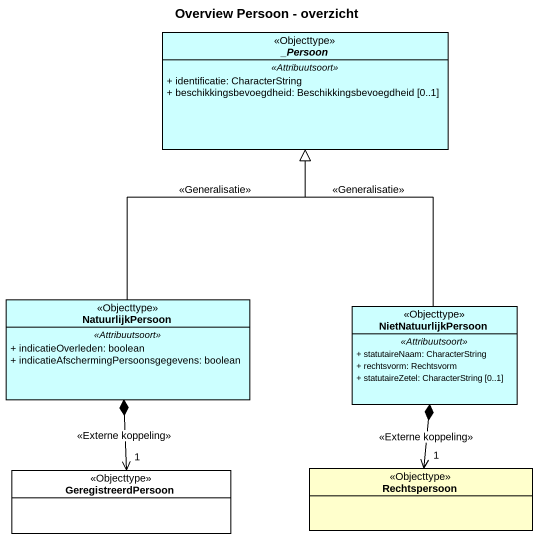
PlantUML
@startuml
title Overview Persoon - overzicht
hide circle
hide empty members
skinparam classAttributeIconSize 0
abstract class "_Persoon" as Persoon <<Objecttype>> #CCFFFF {
  .. <<Attribuutsoort>> ..
  + identificatie: CharacterString
  + beschikkingsbevoegdheid: Beschikkingsbevoegdheid [0..1]
}
class NatuurlijkPersoon <<Objecttype>> #CCFFFF {
  .. <<Attribuutsoort>> ..
  + indicatieOverleden: boolean
  + indicatieAfschermingPersoonsgegevens: boolean
}
class NietNatuurlijkPersoon <<Objecttype>> #CCFFFF {
  .. <<Attribuutsoort>> ..
  + statutaireNaam: CharacterString
  + rechtsvorm: Rechtsvorm
  + statutaireZetel: CharacterString [0..1]
}
class GeregistreerdPersoon <<Objecttype>> #FFFFFF
class Rechtspersoon <<Objecttype>>
NatuurlijkPersoon -up-|> Persoon : <<Generalisatie>>
NatuurlijkPersoon *--> "1" GeregistreerdPersoon : <<Externe koppeling>>
NietNatuurlijkPersoon -up-|> Persoon : <<Generalisatie>>
NietNatuurlijkPersoon *--> "1" Rechtspersoon : <<Externe koppeling>>
@enduml
